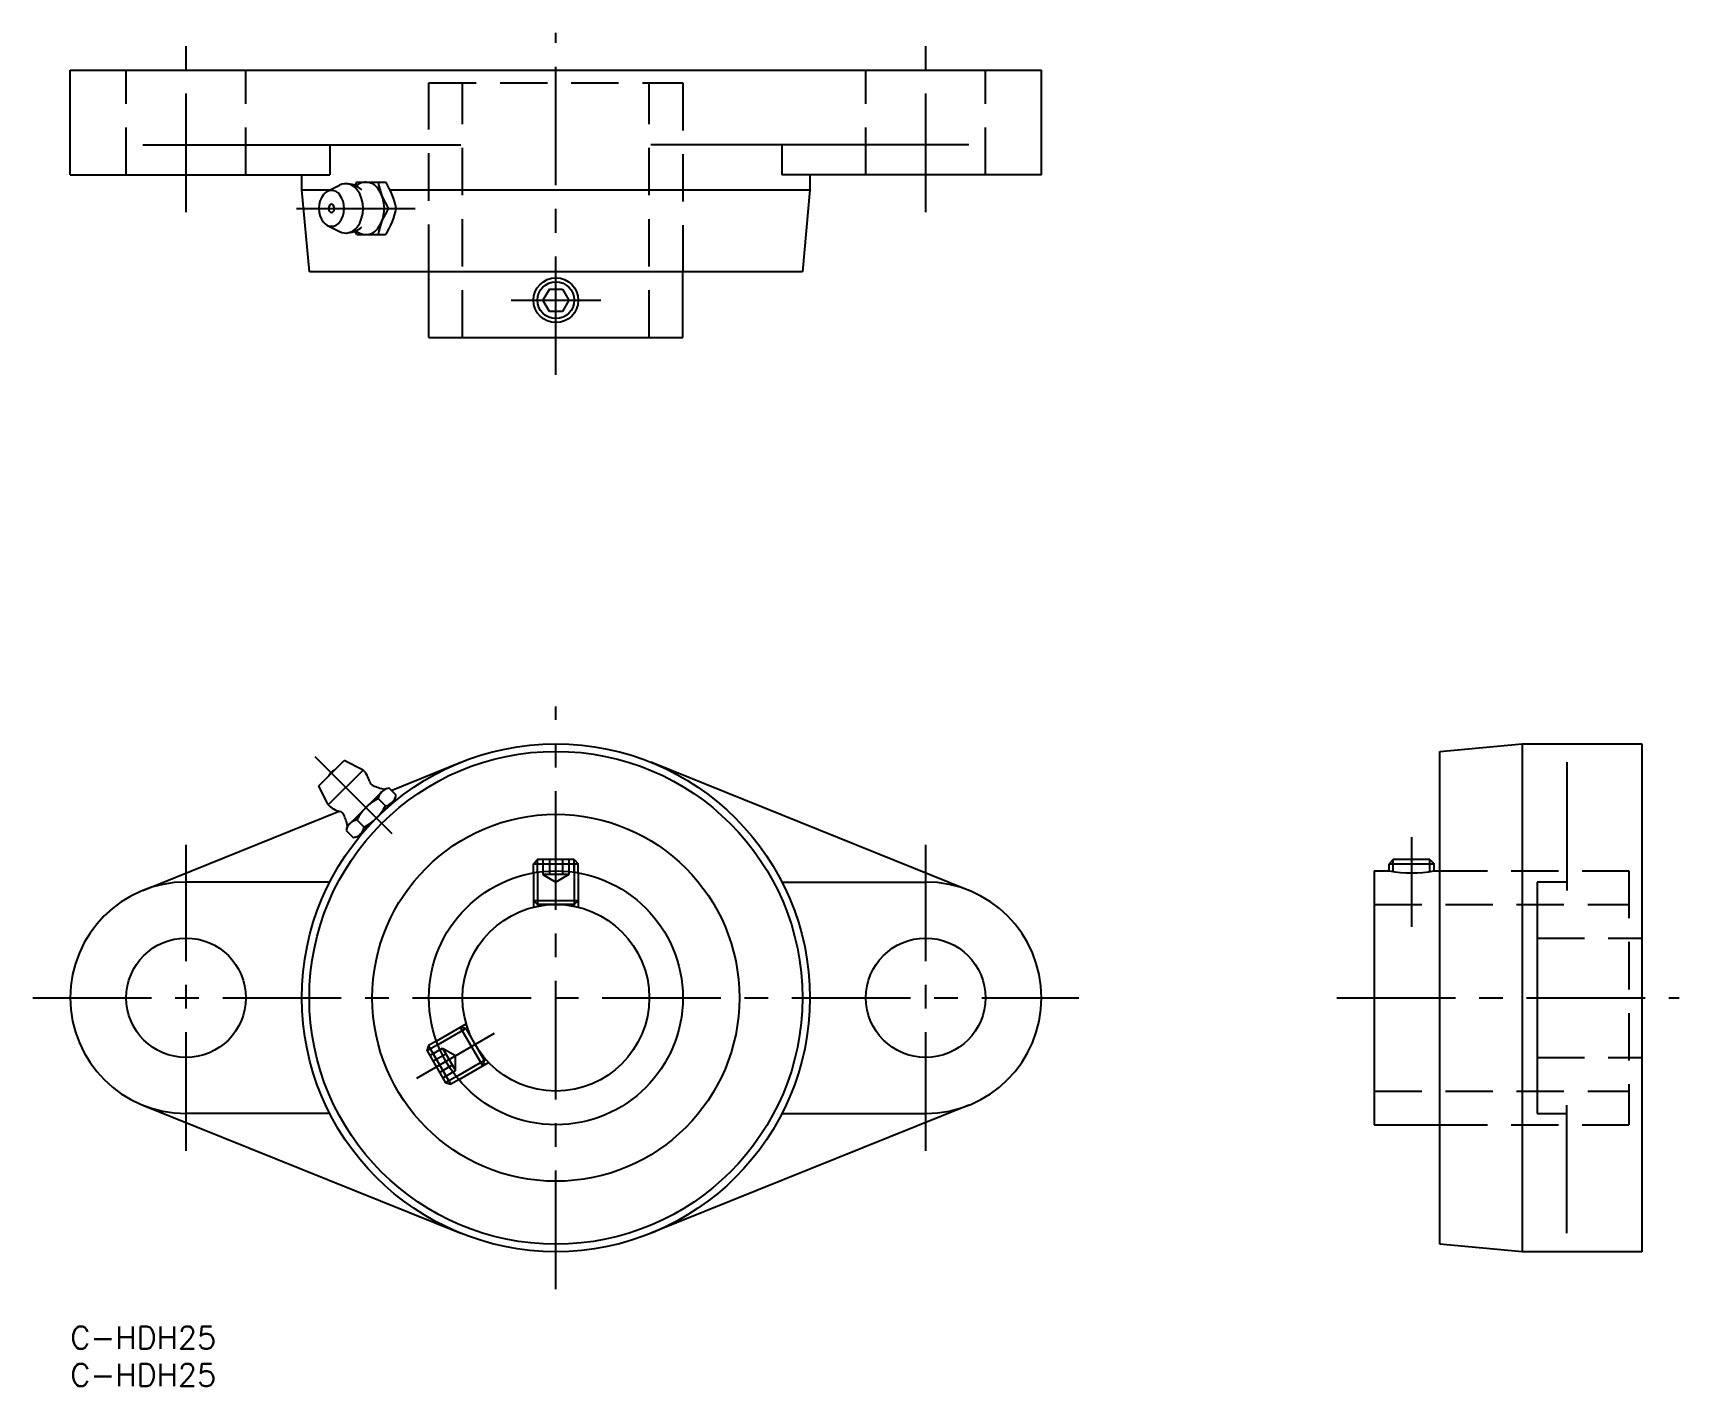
# Model space of a CAD drawing. Extents: x -5 to 215, y -8 to 173.
import ezdxf

# ---------------------------------------------------------------- set-up
doc = ezdxf.new("R2010")
doc.units = 0
doc.header["$LTSCALE"] = 0.5
doc.linetypes.add('CENTER', pattern=[50.8, 31.75, -6.35, 6.35, -6.35])
doc.linetypes.add('DASHED', pattern=[19.05, 12.7, -6.35])
for name, color, linetype in [('MSM_CENTER', 1, 'CENTER'), ('MSM_CONTINUOUS', 7, 'CONTINUOUS'), ('MSM_DASHED', 4, 'DASHED'), ('MSM_NARROW', 5, 'CONTINUOUS'), ('MSM_PART_NUMBER', 7, 'CONTINUOUS')]:
    doc.layers.add(name, color=color, linetype=linetype)
doc.styles.get("Standard").update_dxf_attribs({"font": 'txt.shx', "height": 3, "bigfont": 'bigfont.shx'})

# ---------------------------------------------------------------- blocks, each defined once
blk = doc.blocks.new('*U27')
at = {"layer": 'MSM_PART_NUMBER'}
blk.add_text('C-HDH25', height=3, dxfattribs=at).set_placement((0, -3))
blk = doc.blocks.new('*U28')
at = {"layer": 'MSM_PART_NUMBER'}
blk.add_text('C-HDH25', height=3, dxfattribs=at).set_placement((0, -8))

msp = doc.modelspace()

# ---------------------------------------------------------------- linework, layer by layer
at = {"layer": 'MSM_CENTER'}
for p, q in [((15.5, 149.21), (15.5, 173.21)), ((65, 127.41), (65, 173.21)), ((114.5, 149.21), (114.5, 173.21)), ((30.27, 149.71), (46.43, 149.71)), ((59, 137.41), (71, 137.41)), ((65, 5), (65, 83)), ((43.1, 65.94), (32.77, 76.26)), ((15.5, 23.5), (15.5, 64.5)), ((114.5, 23.5), (114.5, 64.5)), ((179.54, 65.5), (179.54, 53.5)), ((-5, 44), (135, 44)), ((169.54, 44), (215.34, 44)), ((46.38, 33.25), (56.77, 39.25))]:
    msp.add_line(p, q, dxfattribs=at)
at = {"layer": 'MSM_CONTINUOUS'}
for p, q in [((0, 168.21), (130, 168.21)), ((0, 154.21), (0, 168.21)), ((130, 154.21), (130, 168.21)), ((9.71, 158.21), (52.29, 158.21)), ((34.74, 158.21), (34.74, 154.21)), ((120.29, 158.21), (77.71, 158.21)), ((95.26, 158.21), (95.26, 154.21)), ((0, 154.21), (34.74, 154.21)), ((31, 152.21), (31, 154.21)), ((32, 141.21), (31, 152.21)), ((31, 152.21), (34.84, 152.21)), ((34.36, 151.97), (36.04, 152.81)), ((38.35, 153.21), (38.09, 152.78)), ((38.35, 153.21), (42.18, 153.21)), ((42.78, 152.21), (99, 152.21)), ((130, 154.21), (95.26, 154.21)), ((99, 152.21), (98, 141.21)), ((99, 154.21), (99, 152.21)), ((42.64, 149.71), (43.61, 149.71)), ((34.36, 147.45), (36.04, 146.61)), ((38.35, 146.21), (38.09, 146.64)), ((38.35, 146.21), (42.18, 146.21)), ((98, 141.21), (32, 141.21)), ((48, 132.41), (48, 141.21)), ((82, 132.41), (82, 141.21)), ((64.13, 138.91), (63.27, 137.41)), ((64.13, 138.91), (65.87, 138.91)), ((65.87, 138.91), (66.73, 137.41)), ((64.13, 135.91), (63.27, 137.41)), ((66.73, 137.41), (65.87, 135.91)), ((65.87, 135.91), (64.13, 135.91)), ((48, 132.41), (82, 132.41)), ((183.34, 77), (194.34, 78)), ((194.34, 78), (210.34, 78)), ((194.34, 78), (194.34, 10)), ((210.34, 78), (210.34, 10)), ((33.27, 72.37), (36.66, 75.77)), ((39.21, 74.49), (36.66, 75.77)), ((42.97, 71.78), (52.29, 75.54)), ((120.29, 58.38), (77.71, 75.54)), ((183.34, 11), (183.34, 77)), ((200.34, 75.54), (200.34, 58.38)), ((34.54, 69.83), (39.21, 74.49)), ((34.54, 69.83), (33.27, 72.37)), ((37.09, 67), (42.04, 71.95)), ((38.5, 65.58), (43.45, 70.53)), ((41.21, 70.68), (42.18, 69.71)), ((42.04, 71.95), (42.64, 72.11)), ((43.61, 71.14), (42.64, 72.11)), ((43.45, 70.53), (43.61, 71.14)), ((9.71, 58.38), (36.01, 68.98)), ((43.31, 70.39), (43.42, 70.28)), ((37.09, 67), (36.92, 66.39)), ((36.92, 66.39), (37.9, 65.42)), ((39.33, 66.85), (38.35, 67.82)), ((38.5, 65.58), (37.9, 65.42)), ((38.64, 65.73), (38.75, 65.61)), ((62.54, 62.5), (62, 61.96)), ((62, 60.73), (62, 61.96)), ((62, 61.96), (68, 61.96)), ((67.46, 62.5), (62.54, 62.5)), ((67.46, 62.5), (68, 61.96)), ((68, 60.73), (68, 61.96)), ((177.09, 62.5), (176.54, 61.96)), ((176.54, 61), (176.54, 61.96)), ((176.54, 61.96), (182.54, 61.96)), ((182, 62.5), (177.09, 62.5)), ((182, 62.5), (182.54, 61.96)), ((182.54, 61), (182.54, 61.96)), ((34.74, 59.5), (15.5, 59.5)), ((95.26, 59.5), (114.5, 59.5)), ((174.54, 61), (176.54, 61)), ((174.54, 61), (174.54, 27)), ((182.54, 61), (183.34, 61)), ((200.34, 59.5), (196.34, 59.5)), ((196.34, 59.5), (196.34, 28.5)), ((47.75, 36.88), (47.95, 37.62)), ((49.05, 38.25), (47.95, 37.62)), ((50.95, 32.42), (47.95, 37.62)), ((47.75, 36.88), (50.21, 32.62)), ((52.05, 33.06), (50.95, 32.42)), ((50.21, 32.62), (50.95, 32.42)), ((9.71, 29.62), (52.29, 12.46)), ((120.29, 29.62), (77.71, 12.46)), ((200.34, 12.46), (200.34, 29.62)), ((34.74, 28.5), (15.5, 28.5)), ((95.26, 28.5), (114.5, 28.5)), ((174.54, 27), (183.34, 27)), ((196.34, 28.5), (200.34, 28.5)), ((194.34, 10), (183.34, 11)), ((210.34, 10), (194.34, 10))]:
    msp.add_line(p, q, dxfattribs=at)
for centre, radius in [((65, 137.41), 3), ((65, 44), 34), ((65, 44), 33), ((65, 44), 24.57), ((65, 44), 17), ((65, 44), 12.5), ((15.5, 44), 8), ((114.5, 44), 8)]:
    msp.add_circle(centre, radius, dxfattribs=at)
for centre, radius, start, end in [((34.97, 150.76), 1.35, 36.5813, 143.4187), ((36.87, 151.15), 1.86, 36.521, 116.7092), ((36.87, 149.71), 3.3, 49.2525, 90), ((39.56, 151.22), 1.99, 35.4758, 131.3846), ((34.93, 149.71), 4.28, 323.479, 36.521), ((37.45, 149.71), 4.59, 324.5242, 35.4758), ((49.38, 154.5), 8.27, 188.9993, 215.416), ((34.77, 148.14), 8.98, 10.0526, 34.3628), ((36.38, 149.71), 3.11, 143.4187, 216.5813), ((35.29, 149.71), 0.715, 142.797, 217.203), ((34.97, 149.96), 0.31, 37.203, 142.797), ((34.64, 149.71), 0.715, 322.797, 37.203), ((33.55, 149.71), 3.11, 323.4187, 36.5813), ((34.97, 148.66), 1.35, 216.5813, 323.4187), ((34.97, 149.47), 0.31, 217.203, 322.797), ((49.38, 144.92), 8.27, 144.584, 171.0007), ((34.82, 151.26), 8.93, 325.5657, 350.019), ((36.87, 148.27), 1.86, 243.2908, 323.479), ((36.87, 149.71), 3.3, 270, 310.7475), ((39.56, 148.2), 1.99, 228.6154, 324.5242), ((36.02, 73.02), 1.59, 114.5554, 155.4455), ((36.87, 72.16), 3.3, 14.0328, 45.0005), ((40.85, 73.15), 0.8, 194.0328, 244.7841), ((44.29, 64.74), 6.69, 117.4125, 152.5884), ((43.07, 77.86), 6, 244.7841, 260.1044), ((42.97, 70.35), 1.79, 109.3847, 169.3847), ((41.85, 71.47), 1.79, 280.6162, 340.6162), ((36.87, 72.16), 3.3, 225.0005, 255.9681), ((35.88, 68.18), 0.8, 25.2168, 75.9681), ((31.18, 65.97), 6, 9.8965, 25.2168), ((36.25, 72.79), 6.69, 297.4125, 332.5884), ((38.68, 66.06), 1.79, 100.6162, 160.6162), ((37.57, 67.18), 1.79, 289.3847, 349.3847), ((15.5, 44), 15.5, 90, 270), ((114.5, 44), 15.5, 270, 90), ((179.54, 77.73), 17, 259.8358, 280.1642)]:
    msp.add_arc(centre, radius, start, end, dxfattribs=at)
at = {"layer": 'MSM_DASHED'}
for p, q in [((7.5, 154.21), (7.5, 168.21)), ((23.5, 154.21), (23.5, 168.21)), ((106.5, 154.21), (106.5, 168.21)), ((122.5, 154.21), (122.5, 168.21)), ((48, 166.51), (82, 166.51)), ((48, 141.21), (48, 166.51)), ((52.5, 132.41), (52.5, 166.51)), ((77.5, 132.41), (77.5, 166.51)), ((82, 166.51), (82, 141.21)), ((63.27, 62.5), (63.27, 60.5)), ((64.13, 62.5), (64.13, 60.5)), ((65.87, 62.5), (65.87, 60.5)), ((66.73, 62.5), (66.73, 60.5)), ((67.46, 61.96), (67.46, 56.26)), ((62, 60.73), (62, 56.13)), ((62.54, 60.82), (62.54, 56.26)), ((66.73, 60.5), (63.27, 60.5)), ((63.27, 60.5), (65, 59.5)), ((66.73, 60.5), (65, 59.5)), ((68, 60.73), (68, 56.13)), ((183.34, 61), (208.64, 61)), ((208.64, 61), (208.64, 27)), ((62.54, 56.5), (62, 57.04)), ((62, 57.04), (68, 57.04)), ((67.46, 56.5), (62.54, 56.5)), ((67.46, 56.5), (68, 57.04)), ((174.54, 56.5), (208.64, 56.5)), ((196.34, 52), (210.34, 52)), ((49.05, 38.25), (52.99, 40.53)), ((49.23, 37.73), (53.16, 40)), ((55.21, 34.88), (52.21, 40.08)), ((52.95, 39.88), (52.21, 40.08)), ((52.95, 39.88), (55.4, 35.62)), ((48.11, 36.25), (49.84, 37.25)), ((48.55, 35.5), (50.28, 36.5)), ((49.84, 37.25), (51.58, 34.25)), ((49.84, 37.25), (51.58, 36.25)), ((51.58, 34.25), (51.58, 36.25)), ((51.69, 33.48), (55.62, 35.74)), ((52.05, 33.06), (55.99, 35.33)), ((55.4, 35.62), (55.21, 34.88)), ((196.34, 36), (210.34, 36)), ((49.41, 34), (51.14, 35)), ((49.84, 33.25), (51.58, 34.25)), ((174.54, 31.5), (208.64, 31.5)), ((183.34, 27), (208.64, 27))]:
    msp.add_line(p, q, dxfattribs=at)
at = {"layer": 'MSM_NARROW'}
for p, q in [((62.54, 60.82), (62.54, 62.5)), ((67.46, 60.82), (67.46, 62.5)), ((177.09, 60.91), (177.09, 62.5)), ((182, 60.91), (182, 62.5)), ((49.23, 37.73), (47.75, 36.88)), ((51.69, 33.48), (50.21, 32.62))]:
    msp.add_line(p, q, dxfattribs=at)
msp.add_circle((65, 137.41), 2.46, dxfattribs=at)

# ---------------------------------------------------------------- block references
at = {"layer": 'MSM_CONTINUOUS'}
for name in ['*U27', '*U28']:
    msp.add_blockref(name, (0, 0), dxfattribs=at)

doc.saveas('drawing.dxf')
